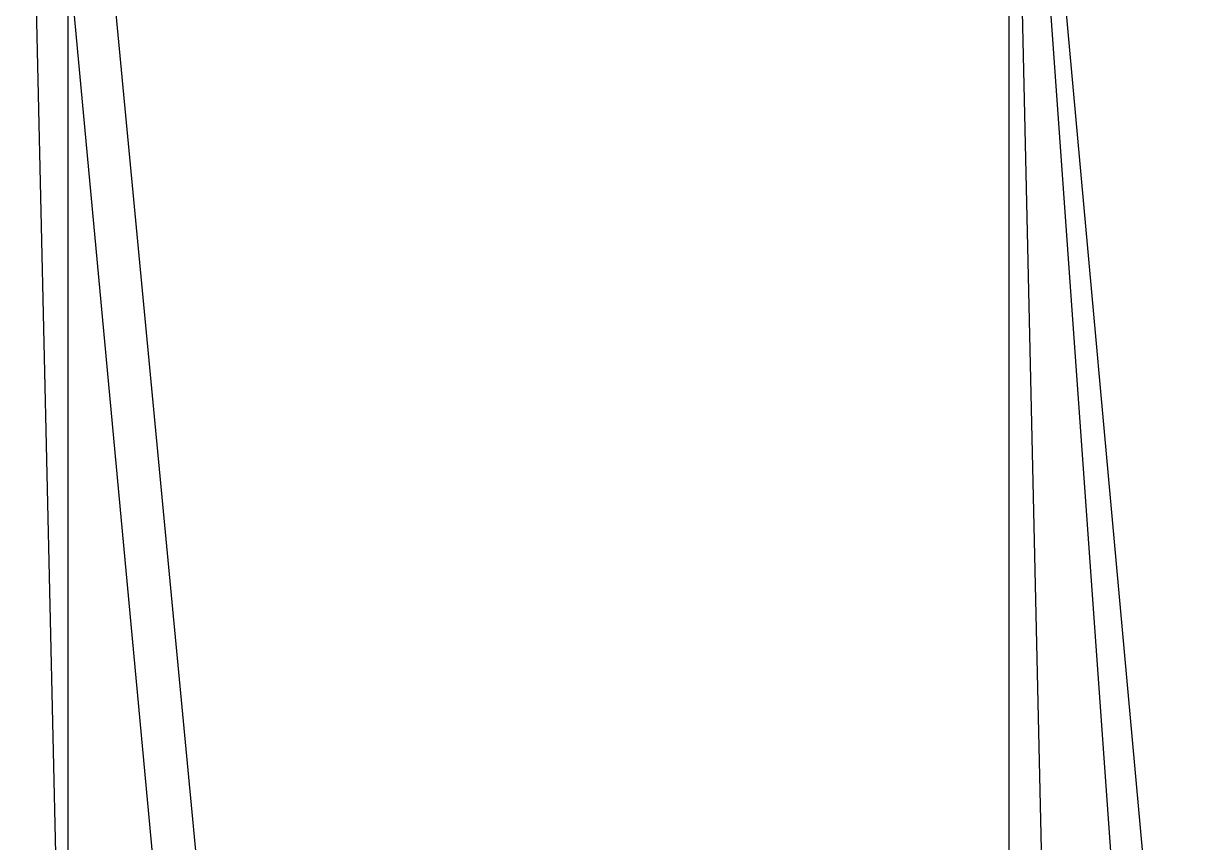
# Model space of a CAD drawing. Header units: feet. Extents: x -84 to 198, y -22 to 181.
# Drawn here: x 67.9333 to 68.28, y 16.1551 to 16.3991 of the extents above; entities that cross this region are included whole.
import ezdxf

# ---------------------------------------------------------------- set-up
doc = ezdxf.new("R2010")
doc.units = ezdxf.units.FT
doc.layers.add('A-LINEA', color=7, linetype='CONTINUOUS')

msp = doc.modelspace()

# ---------------------------------------------------------------- linework, layer by layer
at = {"layer": 'A-LINEA'}
for points in [[(68.2267, 16.5911), (67.9333, 16.5644), (67.9867, 15.9911), (68.28, 16.0044), (68.2267, 16.5911)], [(68.2267, 16.5911), (67.9333, 16.5644), (67.9867, 15.9911), (68.28, 16.0044), (68.2267, 16.5911)], [(67.9333, 16.5778), (68.2267, 16.5778), (68.24, 15.9911), (67.9467, 15.9911), (67.9333, 16.5778)], [(67.9333, 16.5778), (68.2267, 16.5778), (68.24, 15.9911), (67.9467, 15.9911), (67.9333, 16.5778)], [(68.2267, 16.5778), (67.9467, 16.5511), (68, 15.9911), (68.2667, 16.0178), (68.2267, 16.5778)], [(68.2267, 16.5778), (67.9467, 16.5511), (68, 15.9911), (68.2667, 16.0178), (68.2267, 16.5778)]]:
    msp.add_lwpolyline(points, dxfattribs=at)
msp.add_lwpolyline([(67.9467, 16.5644), (68.2267, 16.5644), (68.2267, 16.0044), (67.9467, 16.0044)], close=True, dxfattribs=at)
msp.add_lwpolyline([(67.9467, 16.5644), (68.2267, 16.5644), (68.2267, 16.0044), (67.9467, 16.0044)], close=True, dxfattribs=at)

doc.saveas('drawing.dxf')
